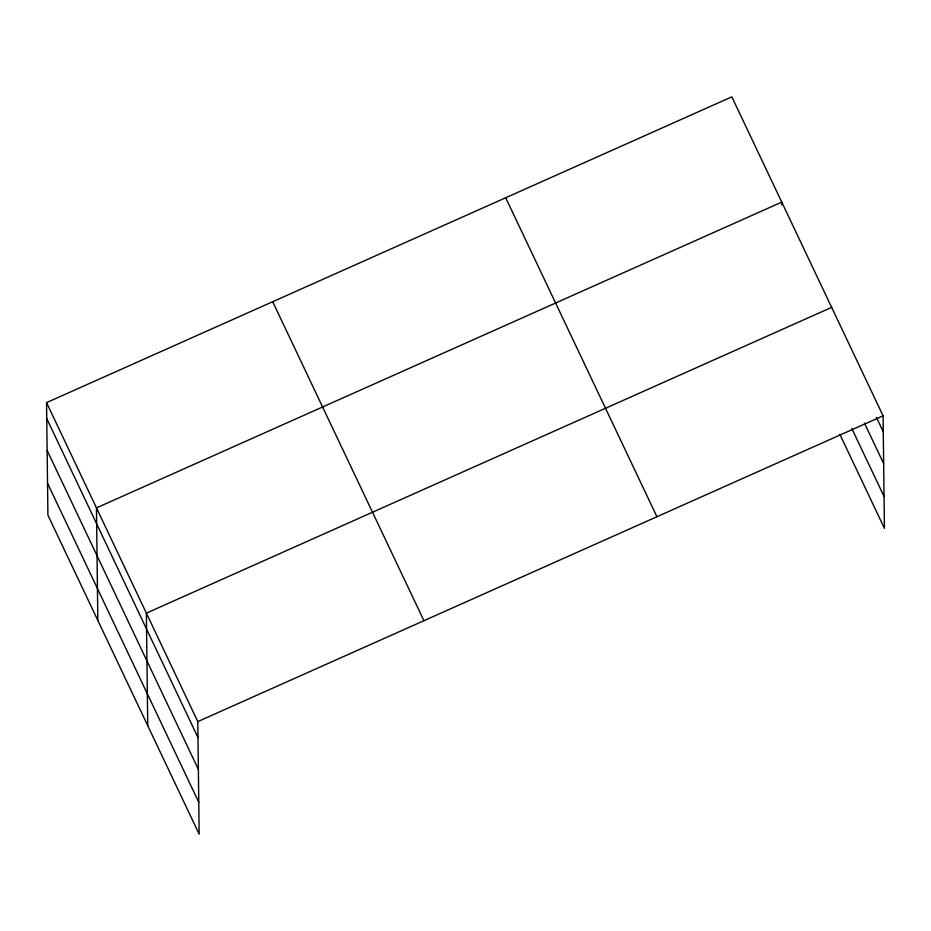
<?xml version="1.0" encoding="UTF-8"?>
<svg xmlns="http://www.w3.org/2000/svg" width="931" height="931" viewBox="0 0 931 931"><rect width="100%" height="100%" fill="white"/><g stroke="black" fill="none" stroke-linecap="round" stroke-linejoin="round"><path stroke-width="1.4" d="M46.55 402.623L197.791 721.595L199.164 834.141L47.923 515.18L46.55 402.623L731.836 96.859L883.077 415.82L884.45 528.377L839.843 434.3M831.651 307.37L146.365 613.145L147.738 725.691M197.791 721.595L883.077 415.82M876.455 417.391L883.275 431.763M864.457 423.14L883.659 463.638M851.842 428.551L884.066 496.491M505.696 197.756L656.925 516.728M272.69 301.725L423.931 620.698M46.748 418.566L197.977 737.527M47.132 450.441L198.373 769.413M47.539 483.294L198.769 802.266M781.784 205.018L781.749 202.12L96.463 507.884L97.836 620.43"/></g></svg>
